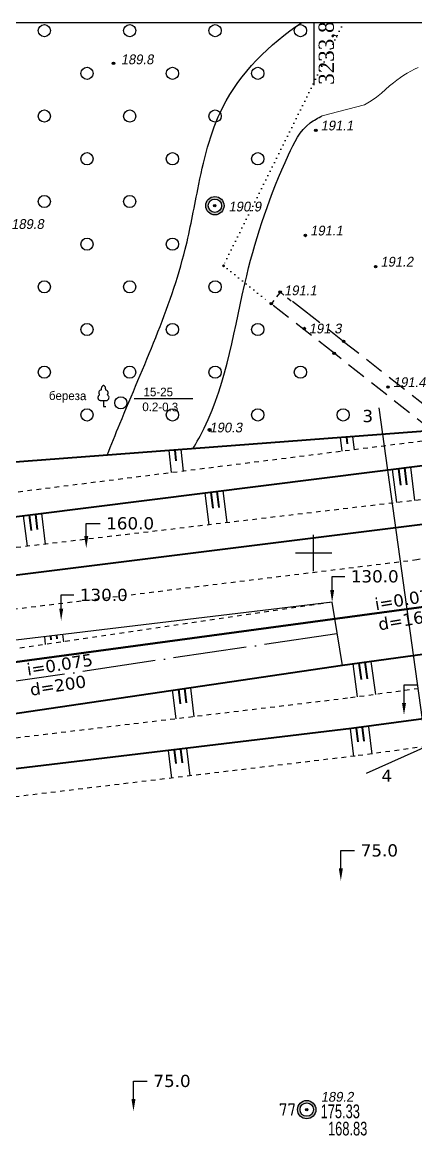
# Model space of a CAD drawing. Header units: millimetres. Extents: x 0 to 6474735, y 0 to 11273163.
# Drawn here: x 3233704.4 to 3233833.5, y 5636008.3 to 5636374 of the extents above; entities that cross this region are included whole.
import ezdxf
from ezdxf import colors
from ezdxf.entities.mleader import LeaderData, LeaderLine
from ezdxf.enums import TextEntityAlignment as Align
from ezdxf.math import Vec2, Vec3

# ---------------------------------------------------------------- set-up
doc = ezdxf.new("R2010")
doc.units = ezdxf.units.MM
doc.header["$PDMODE"] = 32
doc.header["$PDSIZE"] = 0.8
for name, pattern in [('ACAD_ISO04W100', [30, 24, -3, 0, -3]), ('ADOT1', [1.6, 0.1, -1.5]), ('AHIDDEN2', [3, 1.5, -1.5]), ('AHIDDEN4', [7, 5, -2]), ('DASHED2', [9.525, 6.35, -3.175])]:
    doc.linetypes.add(name, pattern=pattern)
for name, color, linetype in [('5 р1ків', 7, 'Continuous'), ('ВЫСОТЫ', 7, 'Continuous'), ('ГОРИЗОНТАЛИ', 22, 'Continuous'), ('ЗАРАМОЧНОЕ ОФ.', 7, 'Continuous'), ('КАБЕЛИ', 7, 'Continuous'), ('Контур запасів', 7, 'Continuous'), ('кресты', 7, 'Continuous'), ('ОШИБКИ', 7, 'Continuous'), ('ПИКЕТЫ', 7, 'Continuous'), ('ПЛАН НА КІНЕЦЬ', 7, 'Continuous'), ('ПРОМЫШЛЕННЫЕ', 7, 'Continuous'), ('ПУНКТЫ', 7, 'Continuous'), ('РАСТИТ', 7, 'Continuous'), ('РЕЛЬЕФ', 7, 'Continuous'), ('Слой1', 3, 'Continuous'), ('ТОКА_СТ', 1, 'Continuous')]:
    doc.layers.add(name, color=color, linetype=linetype)
doc.styles.add('grad', font='grad.shx')
doc.styles.add('ISO Proportional', font='isocpeur.ttf')
doc.styles.add('universw', font='universw.shx', dxfattribs={"oblique": 10})
doc.styles.add('user', font='symeteo.shx', dxfattribs={"height": 2.5})
doc.styles.add('стиль1', font='verdana.ttf', dxfattribs={"height": 4})
doc.linetypes.add('119_3', pattern='A,9,-2,[135,arm.shx,S=1,R=220,X=0.1,Y=0],-0.1,[132,arm.shx,S=1,R=140,X=0,Y=0],9,[135,arm.shx,S=1,R=40,X=0,Y=0],-0.1,[132,arm.shx,S=1,R=-40,X=-0.1,Y=0],-2', length=22.2)
doc.linetypes.add('133', pattern='A,10,[139,arm.shx,S=0.3,R=0,X=-4,Y=0],-2,10,-2', length=24)

# ---------------------------------------------------------------- blocks, each defined once
blk = doc.blocks.new('89_1')
h = blk.add_hatch(color=256)
h.paths.add_polyline_path([(-1.5, 0, 1), (1.5, 0, 1)])
h.paths.add_polyline_path([(1.1, 0, -1), (-1.1, 0, -1)], flags=16)
h.paths.add_polyline_path([(0.06, 0, -1), (-0.06, 0, -1)], flags=0)
for radius in [1.5, 1.1, 0.0622]:
    blk.add_circle((0, 0), radius)
at = {"color": 7, "linetype": 'Continuous', "style": 'grad', "oblique": 10, "width": 0.7}
for tag, p in [('P37', (6.48, 0.16)), ('P4', (6.45, -2.94))]:
    blk.add_attdef(tag, text='', height=2.5, dxfattribs=at).set_placement(p, align=Align.CENTER)
at = {"color": 7, "linetype": 'Continuous', "style": 'user', "flags": 8}
blk.add_attdef('ddddd', (2.53, -1.14), '', height=2.5, dxfattribs=at)
blk = doc.blocks.new('piket')
at = {"layer": 'ПИКЕТЫ', "linetype": 'Continuous'}
h = blk.add_hatch(color=7, dxfattribs=at)
edge = h.paths.add_edge_path()
edge.add_arc((0, 0), 0.3, 0, 360)
at = {"layer": 'ПИКЕТЫ', "color": 7, "linetype": 'Continuous'}
blk.add_circle((0, 0), 0.3, dxfattribs=at)
at = {"layer": 'ВЫСОТЫ', "style": 'universw', "oblique": 6}
blk.add_attdef('H', (1.88, -0.23), '', height=2, dxfattribs=at)
at = {"layer": 'ТОКА_СТ', "style": 'universw', "oblique": 6, "flags": 1}
blk.add_attdef('POINT', text='', height=2, dxfattribs=at).set_placement((0, -2.79), align=Align.CENTER)
blk = doc.blocks.new('POINTINV')
at = {"layer": 'ПУНКТЫ', "color": 0, "linetype": 'Continuous'}
blk.add_point((0, 0), dxfattribs=at)
at = {"layer": 'ВЫСОТЫ', "color": 0, "style": 'grad', "width": 0.7}
blk.add_attdef('POINT_H', (1.6, -0.8), '', height=1.65, dxfattribs=at)
at = {"layer": 'ОШИБКИ', "color": 0, "linetype": 'Continuous', "style": 'grad', "width": 0.7, "flags": 1}
blk.add_attdef('POINT_MX', text='', height=1.65, dxfattribs=at).set_placement((-4.2077, 4.453385), align=Align.RIGHT)
blk.add_attdef('POINT_MY', (2.8923, 4.253385), '', height=1.65, dxfattribs=at)
blk = doc.blocks.new('372')
blk.add_circle((0, 0), 1)
blk = doc.blocks.new('368')
at = {"color": 0, "linetype": 'Continuous'}
blk.add_blockref('372', (0, 0), dxfattribs=at)

msp = doc.modelspace()

# ---------------------------------------------------------------- hatches: boundary and pattern name
at = {"layer": 'ПИКЕТЫ', "linetype": 'Continuous'}
h = msp.add_hatch(color=7, dxfattribs=at)
edge = h.paths.add_edge_path()
edge.add_arc((3233770.463, 5636294.158), 0.48, 0, 360)
h = msp.add_hatch(color=7, dxfattribs=at)
edge = h.paths.add_edge_path()
edge.add_arc((3233765.875, 5636240.35), 0.48, 0, 360)

# ---------------------------------------------------------------- linework, layer by layer
at = {"color": 7, "lineweight": 18}
msp.add_lwpolyline([(3233108.398, 5636373.935), (3234264.428, 5636373.965), (3234264.435, 5634883.717), (3233108.432, 5634883.638)], close=True, dxfattribs=at)
at = {"color": 7, "linetype": 'Continuous'}
msp.add_lwpolyline([(3233108.398, 5636373.935), (3234264.428, 5636373.965), (3234264.428, 5634993.959), (3233893.929, 5634993.934), (3233893.929, 5634883.692), (3233108.432, 5634883.692)], close=True, dxfattribs=at)
at = {"color": 7, "linetype": 'ADOT1'}
msp.add_lwpolyline([(3233809.828, 5636373.953), (3233770.399, 5636294.282), (3233784.673, 5636282.756)], dxfattribs=at)
at = {"layer": '5 р1ків', "color": 4}
msp.add_line((3233814.809, 5636008.911, 195.533), (3233814.809, 5636008.911, 195.533), dxfattribs=at)
at = {"layer": 'ГОРИЗОНТАЛИ', "color": 34, "linetype": 'Continuous'}
for points, knots in [([(3233732.268, 5636232.059), (3233733.653, 5636235.485), (3233742.563, 5636257.862), (3233755.844, 5636286.034), (3233762.346, 5636321.834), (3233768.832, 5636350.398), (3233785.368, 5636366.822), (3233796.165, 5636373.953)], [307.5617536, 307.5617536, 307.5617536, 307.5617536, 318.6549267, 379.8324024, 399.789078, 427.9921036, 465.9810266, 465.9810266, 465.9810266, 465.9810266]), ([(3233760.381, 5636234.179), (3233761.697, 5636236.378), (3233771.338, 5636253.709), (3233775.855, 5636288.479), (3233787.041, 5636321.26), (3233796.263, 5636339.958), (3233801.453, 5636342.631), (3233802.841, 5636343.346)], [316.1664952, 316.1664952, 316.1664952, 316.1664952, 323.8458689, 375.7809819, 417.6947206, 430.3560229, 434.9809202, 434.9809202, 434.9809202, 434.9809202])]:
    msp.add_open_spline(points, degree=3, knots=knots, dxfattribs=at)
at = {"layer": 'КАБЕЛИ', "color": 7, "linetype": '133'}
msp.add_line((3233741.124, 5636250.665), (3233760.378, 5636250.665), dxfattribs=at)
at = {"layer": 'Контур запасів', "color": 5, "linetype": 'Continuous', "lineweight": 50}
msp.add_lwpolyline([(3233531.122, 5636161.14), (3233677.57, 5636160.94), (3233863.616, 5636186.105), (3233938.344, 5636043.124), (3233976.254, 5635840.16), (3233904.733, 5635671.708), (3233892.023, 5635420.863), (3233850.767, 5635332.582), (3233782.316, 5635239.745), (3233681.438, 5635245.908), (3233597.073, 5635240.683), (3233461.145, 5635251.016), (3233358.467, 5635271.451), (3233358.828, 5635380.034), (3233406.788, 5635492.018), (3233445.079, 5635643.627), (3233474.096, 5635783.184), (3233485.443, 5635905.913), (3233500.56, 5636033.677), (3233531.122, 5636161.14)], dxfattribs=at)
at = {"layer": 'кресты', "color": 3, "linetype": 'Continuous'}
for p, q in [((3233800, 5636194), (3233800, 5636206)), ((3233794, 5636200), (3233806, 5636200))]:
    msp.add_line(p, q, dxfattribs=at)
at = {"layer": 'кресты', "color": 7, "linetype": 'Continuous'}
msp.add_lwpolyline([(3233800.126, 5636353.344), (3233800.126, 5636373.953)], dxfattribs=at)
at = {"layer": 'ПИКЕТЫ', "color": 34, "linetype": 'Continuous', "lineweight": 13}
msp.add_lwpolyline([(3233802.803, 5636343.325), (3233816.717, 5636346.943), (3233818.832, 5636348.201), (3233820.64, 5636349.499), (3233822.21, 5636350.784), (3233823.615, 5636352.007), (3233824.917, 5636353.126), (3233826.144, 5636354.141), (3233827.316, 5636355.063), (3233828.453, 5636355.902), (3233829.573, 5636356.669), (3233830.698, 5636357.373), (3233831.845, 5636358.025), (3233833.036, 5636358.636), (3233834.283, 5636359.216)], dxfattribs=at)
at = {"layer": 'ПИКЕТЫ', "color": 7, "linetype": 'DASHED2'}
for points in [[(3233838.914, 5636240.1), (3233806.725, 5636265.463), (3233786.081, 5636281.73)], [(3233793.102, 5636282.563), (3233797.03, 5636279.468), (3233809.82, 5636269.39), (3233846.418, 5636240.665)]]:
    msp.add_lwpolyline(points, dxfattribs=at)
at = {"layer": 'ПИКЕТЫ', "color": 7, "linetype": 'Continuous'}
msp.add_circle((3233765.875, 5636240.35, 186.81), 0.48, dxfattribs=at)
at = {"layer": 'ПЛАН НА КІНЕЦЬ'}
for p, q in [((3233839.636, 5636117.126), (3233821.492, 5636247.567)), ((3233811.995, 5636142.331), (3233813.077, 5636133.295)), ((3233817.953, 5636143.044), (3233819.034, 5636134.008))]:
    msp.add_line(p, q, dxfattribs=at)
at = {"layer": 'ПЛАН НА КІНЕЦЬ', "lineweight": 40}
for p, q in [((3233813.981, 5636142.568), (3233814.522, 5636138.05)), ((3233815.967, 5636142.806), (3233816.508, 5636138.288))]:
    msp.add_line(p, q, dxfattribs=at)
for points in [[(3233895.981, 5636244.402), (3233668.6, 5636227.259), (3233531.197, 5636217.451, 0.3210064), (3233476.352, 5636174.272), (3233446.444, 5636048.456)], [(3234009.542, 5635767.411), (3234021.847, 5635793.833, 0.1069798), (3234025.997, 5635813.415), (3234024.382, 5635849.15), (3233997.98, 5635999.613, 0.0849709), (3233994.424, 5636010.122), (3233978.762, 5636040.36), (3233972.096, 5636055.382), (3233904.415, 5636207.428), (3233891.208, 5636235.715), (3233891.208, 5636235.715), (3233857.497, 5636231.337), (3233671.216, 5636207.913), (3233531.157, 5636186.564, 0.2450962), (3233506.398, 5636167.068), (3233459.67, 5636051.13, 0.0771931), (3233455.397, 5636031.577), (3233449.913, 5635909.66), (3233440.618, 5635798.007, -0.0541724), (3233436.463, 5635778.706), (3233400.198, 5635674.509)], [(3234010.455, 5635802.198), (3234007.636, 5635846.022), (3233979.568, 5635999.2), (3233979.243, 5636000.975), (3233978.343, 5636002.539), (3233961.593, 5636031.64), (3233884.741, 5636204.833), (3233880.222, 5636214.271), (3233869.708, 5636213.144), (3233847.96, 5636210.82), (3233673.763, 5636189.089), (3233531.137, 5636172.068, 0.2435533), (3233520.494, 5636163.688), (3233477.323, 5636046.156, 0.0729873), (3233473.835, 5636030.178), (3233465.336, 5635917.477), (3233458.945, 5635800.261)], [(3233846.305, 5635321.65), (3233855.168, 5635359.04), (3233864.923, 5635422.225), (3233882.328, 5635523.76), (3233903.451, 5635612.331), (3233917.164, 5635641.557), (3233952.179, 5635781.492), (3233958.41, 5635802.828), (3233956.238, 5635838.38), (3233928.422, 5635990.282), (3233922.848, 5636015.895), (3233855.486, 5636168.958, 0.3150801), (3233854.689, 5636169.273), (3233838.884, 5636167.129), (3233809.444, 5636163.146)], [(3233903.384, 5635672.708), (3233931.984, 5635786.965), (3233937.307, 5635805.192), (3233935.434, 5635835.849), (3233907.907, 5635986.172), (3233902.853, 5636009.392), (3233842.509, 5636146.509), (3233841.696, 5636146.399), (3233812.397, 5636142.437), (3233612.961, 5636118.512), (3233583.732, 5636115.007), (3233574.058, 5636113.855, 0.2472729), (3233569.435, 5636110.317), (3233537.693, 5636031.531, 0.0674556), (3233535.715, 5636023.021), (3233531.204, 5635956.718), (3233529.57, 5635926.528)]]:
    msp.add_lwpolyline(points, format="xyb", dxfattribs=at)
at = {"layer": 'ПЛАН НА КІНЕЦЬ', "linetype": 'AHIDDEN2'}
for points in [[(3233895.981, 5636244.402), (3233856.424, 5636239.263), (3233670.144, 5636215.841), (3233531.167, 5636194.564, 0.2463428), (3233498.619, 5636168.933), (3233451.788, 5636052.536, -0.2557574), (3233446.444, 5636048.456)], [(3234002.597, 5635768.951), (3234012.442, 5635790.053, 0.1362278), (3234017.93, 5635813.795), (3234015.504, 5635847.491), (3233987.752, 5635996.099, 0.1062029), (3233985.125, 5636005.092), (3233968.735, 5636035.268), (3233961.515, 5636051.539), (3233894.16, 5636202.068), (3233884.995, 5636222.829), (3233858.878, 5636220.242), (3233672.526, 5636198.23), (3233531.148, 5636180.068, 0.1907124), (3233512.715, 5636165.553), (3233469.652, 5636047.994, 0.0716762), (3233465.967, 5636031.088), (3233457.369, 5635918.121)], [(3233872.034, 5636203.132), (3233849.759, 5636200.52), (3233833.89, 5636197.72), (3233675.227, 5636178.259), (3233534.6, 5636161.519, 0.3093291), (3233530.063, 5636157.97), (3233487.918, 5636043.619, 0.0685337), (3233484.695, 5636028.922), (3233475.498, 5635906.961)], [(3233877.012, 5635525.004), (3233895.728, 5635615.013), (3233908.118, 5635644.676), (3233913.117, 5635670.594), (3233941.637, 5635784.349), (3233947.394, 5635804.062), (3233945.379, 5635837.059), (3233917.713, 5635988.137), (3233912.411, 5636012.501), (3233848.628, 5636157.431), (3233840.352, 5636156.308), (3233811.056, 5636152.347), (3233611.77, 5636128.44), (3233582.271, 5636124.903), (3233567.87, 5636123.166, 0.2217305), (3233562.235, 5636118.801), (3233528.162, 5636033.832, 0.105849), (3233525.939, 5636024.151), (3233521.242, 5635957.737)], [(3233894.546, 5635674.92), (3233923.189, 5635789.349), (3233928.117, 5635806.222), (3233926.374, 5635834.746), (3233898.973, 5635984.383), (3233894.146, 5636006.561), (3233836.932, 5636136.566), (3233813.617, 5636133.413), (3233614.045, 5636109.472), (3233580.485, 5636105.456, 0.2462996), (3233575.856, 5636101.919), (3233546.464, 5636029.415, 0.0674874), (3233544.726, 5636021.978), (3233540.287, 5635955.734), (3233538.651, 5635925.898), (3233526.249, 5635793.009), (3233523.437, 5635762.931), (3233520.955, 5635738.045, -0.0571521), (3233516.449, 5635718.843), (3233458.857, 5635566.813)]]:
    msp.add_lwpolyline(points, format="xyb", dxfattribs=at)
at = {"layer": 'ПЛАН НА КІНЕЦЬ'}
for points in [[(3233809.402, 5636233.351), (3233808.839, 5636237.832)], [(3233813.371, 5636233.85), (3233812.832, 5636238.133)], [(3233753.369, 5636226.355), (3233752.561, 5636233.589)], [(3233757.344, 5636226.799), (3233756.552, 5636233.89)], [(3233833.235, 5636217.213), (3233831.864, 5636228.114)], [(3233827.276, 5636216.509), (3233825.911, 5636227.365)], [(3233765.702, 5636209.236), (3233764.395, 5636219.63)], [(3233771.655, 5636209.984), (3233770.348, 5636220.378)], [(3233706.115, 5636202.197), (3233704.864, 5636212.144)], [(3233712.074, 5636202.901), (3233710.817, 5636212.893)], [(3233809.444, 5636163.146), (3233806.036, 5636183.867)], [(3233817.3, 5636127.824), (3233938.978, 5636182.269)], [(3233718.031, 5636170.869), (3233717.742, 5636173.284)], [(3233712.093, 5636169.992), (3233711.784, 5636172.57)], [(3233814.432, 5636152.803), (3233812.968, 5636163.622)], [(3233820.378, 5636153.607), (3233818.913, 5636164.427)], [(3233754.884, 5636145.609), (3233753.749, 5636155.085)], [(3233760.841, 5636146.323), (3233759.706, 5636155.798)], [(3233753.505, 5636126.158), (3233752.421, 5636135.198)], [(3233759.463, 5636126.873), (3233758.378, 5636135.913)]]:
    msp.add_lwpolyline(points, dxfattribs=at)
at = {"layer": 'ПЛАН НА КІНЕЦЬ', "lineweight": 40}
for points in [[(3233811.117, 5636235.742), (3233810.836, 5636237.983)], [(3233754.956, 5636230.158), (3233754.556, 5636233.74)], [(3233830.571, 5636222.369), (3233829.88, 5636227.864)], [(3233828.579, 5636222.179), (3233827.895, 5636227.615)], [(3233767.033, 5636214.682), (3233766.38, 5636219.879)], [(3233769.018, 5636214.932), (3233768.364, 5636220.129)], [(3233707.475, 5636207.413), (3233706.848, 5636212.394)], [(3233709.46, 5636207.655), (3233708.833, 5636212.643)], [(3233715.904, 5636171.811), (3233715.756, 5636173.046)], [(3233713.921, 5636171.546), (3233713.77, 5636172.808)], [(3233809.444, 5636163.146), (3233610.784, 5636133.816), (3233581.473, 5636130.305)], [(3233815.682, 5636158.481), (3233814.95, 5636163.891)], [(3233817.664, 5636158.749), (3233816.932, 5636164.159)], [(3233756.302, 5636150.585), (3233755.734, 5636155.322)], [(3233758.288, 5636150.823), (3233757.72, 5636155.56)], [(3233754.949, 5636130.917), (3233754.407, 5636135.437)], [(3233756.935, 5636131.155), (3233756.392, 5636135.675)]]:
    msp.add_lwpolyline(points, dxfattribs=at)
at = {"layer": 'ПЛАН НА КІНЕЦЬ', "lineweight": 30}
msp.add_lwpolyline([(3233806.036, 5636183.867), (3233544.786, 5636152.553, 0.172459), (3233539.565, 5636148.495), (3233497.692, 5636041.278, 0.0721289), (3233494.588, 5636027.778), (3233485.441, 5635905.906)], format="xyb", dxfattribs=at)
at = {"layer": 'ПЛАН НА КІНЕЦЬ', "linetype": 'AHIDDEN2'}
for points in [[(3233806.057, 5636183.871), (3233608.204, 5636154.646)], [(3233809.126, 5636163.096), (3233611.12, 5636133.856)]]:
    msp.add_lwpolyline(points, dxfattribs=at)
at = {"layer": 'ПЛАН НА КІНЕЦЬ', "linetype": 'ACAD_ISO04W100'}
msp.add_lwpolyline([(3233807.591, 5636173.484), (3233609.738, 5636144.259)], dxfattribs=at)
at = {"layer": 'ПРОМЫШЛЕННЫЕ', "color": 7, "linetype": 'AHIDDEN2'}
msp.add_lwpolyline([(3233786.111, 5636281.625), (3233789.087, 5636285.489), (3233793.179, 5636282.219)], dxfattribs=at)
at = {"layer": 'РЕЛЬЕФ', "color": 7, "linetype": 'Continuous'}
for points in [[(3233731.037, 5636249.993), (3233732.056, 5636249.993), (3233732.235, 5636250.023), (3233732.375, 5636250.072), (3233732.524, 5636250.168), (3233732.715, 5636250.376), (3233732.801, 5636250.549), (3233732.867, 5636250.789), (3233732.875, 5636251.045), (3233732.814, 5636251.277), (3233732.728, 5636251.447), (3233732.596, 5636251.609), (3233732.45, 5636251.751), (3233732.415, 5636251.824), (3233732.396, 5636251.895), (3233732.408, 5636251.965), (3233732.45, 5636252.068), (3233732.501, 5636252.176), (3233732.548, 5636252.302), (3233732.572, 5636252.408), (3233732.583, 5636252.517), (3233732.582, 5636252.596), (3233732.573, 5636252.692), (3233732.546, 5636252.794), (3233732.515, 5636252.889), (3233732.459, 5636252.994), (3233732.409, 5636253.08), (3233732.346, 5636253.155), (3233732.271, 5636253.214), (3233732.16, 5636253.282), (3233731.961, 5636253.375), (3233731.887, 5636253.417), (3233731.852, 5636253.456), (3233731.828, 5636253.508), (3233731.821, 5636253.582), (3233731.771, 5636253.905), (3233731.719, 5636254.189), (3233731.68, 5636254.315), (3233731.624, 5636254.423), (3233731.554, 5636254.545), (3233731.467, 5636254.654), (3233731.383, 5636254.734), (3233731.271, 5636254.808), (3233731.134, 5636254.867), (3233731.043, 5636254.888), (3233730.955, 5636254.874), (3233730.812, 5636254.801), (3233730.723, 5636254.741), (3233730.664, 5636254.686), (3233730.608, 5636254.619), (3233730.545, 5636254.528), (3233730.478, 5636254.43), (3233730.429, 5636254.315), (3233730.401, 5636254.21), (3233730.366, 5636254.098), (3233730.342, 5636253.961), (3233730.314, 5636253.818), (3233730.296, 5636253.643), (3233730.279, 5636253.52), (3233730.261, 5636253.461), (3233730.223, 5636253.426), (3233730.128, 5636253.377), (3233729.903, 5636253.26), (3233729.787, 5636253.18), (3233729.676, 5636253.067), (3233729.579, 5636252.883), (3233729.527, 5636252.697), (3233729.516, 5636252.513), (3233729.56, 5636252.342), (3233729.598, 5636252.188), (3233729.672, 5636252.01), (3233729.696, 5636251.896), (3233729.7, 5636251.84), (3233729.661, 5636251.752), (3233729.577, 5636251.675), (3233729.455, 5636251.556), (3233729.403, 5636251.493), (3233729.358, 5636251.43), (3233729.305, 5636251.307), (3233729.27, 5636251.209), (3233729.245, 5636251.136), (3233729.226, 5636251.054), (3233729.223, 5636250.95), (3233729.229, 5636250.859), (3233729.257, 5636250.691), (3233729.284, 5636250.604), (3233729.319, 5636250.515), (3233729.371, 5636250.431), (3233729.435, 5636250.33), (3233729.555, 5636250.191), (3233729.615, 5636250.143), (3233729.701, 5636250.101), (3233729.782, 5636250.069), (3233729.865, 5636250.048), (3233729.976, 5636250.029), (3233730.116, 5636250.015), (3233730.283, 5636250.013), (3233730.463, 5636250.011), (3233730.74, 5636250.006), (3233731.046, 5636249.994)], [(3233731.05, 5636249.992), (3233731.05, 5636248.043), (3233731.874, 5636248.043)]]:
    msp.add_lwpolyline(points, dxfattribs=at)

# ---------------------------------------------------------------- block references
at = {"layer": 'ПИКЕТЫ', "color": 7}
ref = msp.add_blockref('piket', (3233734.342, 5636360.577, 502.381), dxfattribs=dict(at, xscale=1.333333333488554, yscale=1.333333333488554, zscale=1.333333333488554))
ref.add_attrib('H', '189.8', (3233736.767, 5636360.249, 502.381), dxfattribs={"layer": 'ВЫСОТЫ', "height": 3.2, "style": 'universw', "oblique": 10})
at = {"layer": 'ПИКЕТЫ', "color": 4}
ref = msp.add_blockref('piket', (3233800.72, 5636338.56, 191.08), dxfattribs=dict(at, xscale=1.333333333333333, yscale=1.333333333333333, zscale=1.333333333333333))
ref.add_attrib('H', '191.1', (3233802.32, 5636338.56, 191.08), dxfattribs={"layer": 'ВЫСОТЫ', "height": 3.2, "style": 'universw', "oblique": 10})
at = {"layer": 'ПИКЕТЫ', "color": 7}
ref = msp.add_blockref('piket', (3233698.365, 5636306.582, 502.381), dxfattribs=dict(at, xscale=1.333333333488554, yscale=1.333333333488554, zscale=1.333333333488554))
ref.add_attrib('H', '189.8', (3233700.791, 5636306.254, 502.381), dxfattribs={"layer": 'ВЫСОТЫ', "height": 3.2, "style": 'universw', "oblique": 10})
at = {"layer": 'ПИКЕТЫ', "color": 4}
ref = msp.add_blockref('piket', (3233797.28, 5636304.11, 191.09), dxfattribs=dict(at, xscale=1.333333333333333, yscale=1.333333333333333, zscale=1.333333333333333))
ref.add_attrib('H', '191.1', (3233798.88, 5636304.11, 191.09), dxfattribs={"layer": 'ВЫСОТЫ', "height": 3.2, "style": 'universw', "oblique": 10})
ref = msp.add_blockref('piket', (3233820.33, 5636293.9, 191.21), dxfattribs=dict(at, xscale=1.333333333333333, yscale=1.333333333333333, zscale=1.333333333333333))
ref.add_attrib('H', '191.2', (3233821.93, 5636293.9, 191.21), dxfattribs={"layer": 'ВЫСОТЫ', "height": 3.2, "style": 'universw', "oblique": 10})
ref = msp.add_blockref('piket', (3233789.008, 5636285.543, 191.1), dxfattribs=dict(at, xscale=1.333333333333333, yscale=1.333333333333333, zscale=1.333333333333333))
ref.add_attrib('H', '191.1', (3233790.316, 5636284.509, 191.1), dxfattribs={"layer": 'ВЫСОТЫ', "height": 3.2, "style": 'universw', "oblique": 10})
at = {"layer": 'ПИКЕТЫ', "color": 4, "xscale": 1.333333333333333, "yscale": 1.333333333333333, "zscale": 1.333333333333333}
for p in [(3233786.081, 5636281.73), (3233809.82, 5636269.39), (3233806.725, 5636265.463)]:
    msp.add_blockref('piket', p, dxfattribs=at)
at = {"layer": 'ПИКЕТЫ', "color": 4}
ref = msp.add_blockref('piket', (3233796.97, 5636273.59, 191.29), dxfattribs=dict(at, xscale=1.333333333333333, yscale=1.333333333333333, zscale=1.333333333333333))
ref.add_attrib('H', '191.3', (3233798.426, 5636272.001, 191.29), dxfattribs={"layer": 'ВЫСОТЫ', "height": 3.2, "style": 'universw', "oblique": 10})
ref = msp.add_blockref('piket', (3233824.42, 5636254.4, 191.4), dxfattribs=dict(at, xscale=1.333333333333333, yscale=1.333333333333333, zscale=1.333333333333333))
ref.add_attrib('H', '191.4', (3233826.02, 5636254.4, 191.4), dxfattribs={"layer": 'ВЫСОТЫ', "height": 3.2, "style": 'universw', "oblique": 10})
at = {"layer": 'ПРОМЫШЛЕННЫЕ', "color": 7, "linetype": 'Continuous'}
for p, xscale, yscale, zscale, rotation in [((3233767.598, 5636313.859), 1.999999999782273, 1.999999999782273, 1.999999999782273, 359.9224656965822), ((3233797.727, 5636017.483), 1.999999999985556, 1.999999999985556, 1.999999999985556, 353.291126940981)]:
    msp.add_blockref('89_1', p, dxfattribs=dict(at, xscale=xscale, yscale=yscale, zscale=zscale, rotation=rotation))
at = {"layer": 'ПУНКТЫ', "color": 7, "linetype": 'Continuous'}
ref = msp.add_blockref('POINTINV', (3233767.563, 5636313.895, 380.87), dxfattribs=at)
ref.add_attrib('POINT_H', '190.9', (3233772.082, 5636311.988, 380.87), dxfattribs={"layer": 'ВЫСОТЫ', "color": 0, "height": 3.2, "style": 'universw', "oblique": 10})
ref = msp.add_blockref('POINTINV', (3233797.741, 5636017.485), dxfattribs=at)
ref.add_attrib('POINT_H', '189.2', (3233802.366, 5636020.077), dxfattribs={"layer": 'ВЫСОТЫ', "color": 0, "height": 3.2, "style": 'universw', "oblique": 10})
at = {"layer": 'РАСТИТ', "color": 7, "linetype": '119_3', "xscale": 2, "yscale": 2, "zscale": 2}
for p in [(3233711.663, 5636371.264), (3233739.663, 5636371.264), (3233767.663, 5636371.264), (3233795.663, 5636371.264), (3233725.663, 5636357.264), (3233753.663, 5636357.264), (3233781.663, 5636357.264), (3233711.663, 5636343.264), (3233739.663, 5636343.264), (3233767.663, 5636343.264), (3233725.663, 5636329.264), (3233753.663, 5636329.264), (3233781.663, 5636329.264), (3233711.663, 5636315.264), (3233739.663, 5636315.264), (3233725.663, 5636301.264), (3233753.663, 5636301.264), (3233711.663, 5636287.264), (3233739.663, 5636287.264), (3233767.663, 5636287.264), (3233725.663, 5636273.264), (3233753.663, 5636273.264), (3233781.663, 5636273.264), (3233711.663, 5636259.264), (3233739.663, 5636259.264), (3233767.663, 5636259.264), (3233795.663, 5636259.264), (3233736.755, 5636249.215), (3233725.663, 5636245.264), (3233753.663, 5636245.264), (3233781.663, 5636245.264), (3233809.663, 5636245.264)]:
    msp.add_blockref('368', p, dxfattribs=at)

# ---------------------------------------------------------------- texts
at = {"layer": 'ВЫСОТЫ', "style": 'universw', "oblique": 10}
msp.add_attdef('190.3', text='', height=3.2, dxfattribs=at).set_placement((3233771.204, 5636239.534, 186.81), align=Align.CENTER)
at = {"layer": 'ВЫСОТЫ', "color": 0, "style": 'grad', "width": 0.7}
msp.add_attdef('175.33', (3233802.288, 5636014.663), '', height=4.501, dxfattribs=at)
msp.add_attdef('168.83', text='', height=4.501, dxfattribs=at).set_placement((3233817.6, 5636008.999), align=Align.RIGHT)
at = {"layer": 'ЗАРАМОЧНОЕ ОФ.', "color": 7, "linetype": 'Continuous', "insert": (3233801.663, 5636353.509), "char_height": 5, "width": 18.6959, "attachment_point": 1, "rotation": 90.1218}
msp.add_mtext('{\\fTimes New Roman|b0|i0|c204|p18;3233,8}', dxfattribs=at)
at = {"layer": 'ПЛАН НА КІНЕЦЬ', "char_height": 4, "attachment_point": 1, "style": 'стиль1'}
for s, insert in [('3', (3233815.996, 5636246.905)), ('4', (3233822.251, 5636128.968))]:
    msp.add_mtext_dynamic_manual_height_columns(s, width=3.78159, gutter_width=7.5, heights=[0], dxfattribs=dict(at, insert=insert))
at = {"layer": 'ПЛАН НА КІНЕЦЬ', "color": 6, "char_height": 4, "attachment_point": 1, "style": 'стиль1'}
for s, insert, rotation in [('{\\C256;і=0.075\\Pd=16.0}', (3233819.756, 5636185.107), 9.61987), ('{\\C256;і=0.075\\Pd=200}', (3233705.626, 5636163.691), 8.88994)]:
    msp.add_mtext_dynamic_manual_height_columns(s, width=8.62343, gutter_width=20, heights=[0], dxfattribs=dict(at, insert=insert, rotation=rotation))
at = {"layer": 'ПЛАН НА КІНЕЦЬ', "linetype": 'AHIDDEN4', "insert": (3233788.599, 5636019.517), "char_height": 4, "attachment_point": 1, "style": 'ISO Proportional'}
msp.add_mtext_dynamic_manual_height_columns('77', width=8.18768, gutter_width=7.5, heights=[0], dxfattribs=at)
at = {"layer": 'Слой1', "color": 7, "linetype": 'AHIDDEN2', "style": 'grad'}
for s, p in [('15-25', (3233749.044, 5636252.796)), ('береза', (3233719.313, 5636251.226)), ('0.2-0.3', (3233749.681, 5636247.887))]:
    msp.add_text(s, height=2.8243, rotation=359.61331, dxfattribs=at).set_placement(p, align=Align.MIDDLE)

# ---------------------------------------------------------------- leaders
at = {"layer": '5 р1ків'}
ml = msp.add_multileader_mtext('Standard', dxfattribs=at)
ml.set_content('160.0', color=256, style='стиль1')
ml.set_leader_properties()
ml.build(insert=Vec2(0, 0))
ml.multileader.update_dxf_attribs({"text_right_attachment_type": 6, "dogleg_length": 0.36})
ctx = ml.context
ctx.base_point, ctx.plane_origin = Vec3(3233729.942, 5636209.693), Vec3(3233725.41, 5636201.536)
ctx.right_attachment = 6
notes = []
notes.append((ctx, [(0, (1, 1, 0), (3233725.413, 5636209.693), (1, 0), 4.53, [(0, [(3233725.41, 5636201.536)], 0, [])])]))
ctx.mtext.insert, ctx.mtext.flow_direction = Vec3(3233731.942, 5636211.735), 5
ml = msp.add_multileader_mtext('Standard', dxfattribs=at)
ml.set_content('75.0', color=256, style='стиль1')
ml.set_leader_properties()
ml.build(insert=Vec2(0, 0))
ml.multileader.update_dxf_attribs({"text_right_attachment_type": 6, "dogleg_length": 0.36})
ctx = ml.context
ctx.base_point, ctx.plane_origin = Vec3(3233813.448, 5636102.436), Vec3(3233808.918, 5636092.543)
ctx.right_attachment = 6
notes.append((ctx, [(0, (1, 1, 0), (3233808.918, 5636102.436), (1, 0), 4.53, [(0, [(3233808.918, 5636092.543)], 0, [])])]))
ctx.mtext.insert, ctx.mtext.flow_direction = Vec3(3233815.448, 5636104.478), 5
ml = msp.add_multileader_mtext('Standard', dxfattribs=at)
ml.set_content('75.0', color=256, style='стиль1')
ml.set_leader_properties()
ml.build(insert=Vec2(0, 0))
ml.multileader.update_dxf_attribs({"text_right_attachment_type": 6, "dogleg_length": 0.36})
ctx = ml.context
ctx.base_point, ctx.plane_origin = Vec3(3233745.432, 5636026.858), Vec3(3233740.902, 5636016.965)
ctx.right_attachment = 6
notes.append((ctx, [(0, (1, 1, 0), (3233740.902, 5636026.858), (1, 0), 4.53, [(0, [(3233740.902, 5636016.965)], 0, [])])]))
ctx.mtext.insert, ctx.mtext.flow_direction = Vec3(3233747.432, 5636028.899), 5
at = {"layer": 'ПЛАН НА КІНЕЦЬ'}
ml = msp.add_multileader_mtext('Standard', dxfattribs=at)
ml.set_content('130.0', color=256, style='стиль1')
ml.set_leader_properties()
ml.build(insert=Vec2(0, 0))
ml.multileader.update_dxf_attribs({"text_right_attachment_type": 6, "dogleg_length": 0.36})
ctx = ml.context
ctx.base_point, ctx.plane_origin = Vec3(3233810.173, 5636192.304), Vec3(3233769.601, 5636173.61)
ctx.right_attachment = 6
notes.append((ctx, [(0, (1, 1, 0), (3233806.089, 5636192.304), (1, 0), 4.084, [(0, [(3233806.057, 5636183.871)], 0, [])])]))
ctx.mtext.insert, ctx.mtext.flow_direction = Vec3(3233812.173, 5636194.345), 5
ml = msp.add_multileader_mtext('Standard', dxfattribs=at)
ml.set_content('130.0', color=256, style='стиль1')
ml.set_leader_properties()
ml.build(insert=Vec2(0, 0))
ml.multileader.update_dxf_attribs({"text_right_attachment_type": 6, "dogleg_length": 0.36})
ctx = ml.context
ctx.base_point, ctx.plane_origin = Vec3(3233721.301, 5636186.221), Vec3(3233680.729, 5636167.527)
ctx.right_attachment = 6
notes.append((ctx, [(0, (1, 1, 0), (3233717.218, 5636186.221), (1, 0), 4.084, [(0, [(3233717.185, 5636177.788)], 0, [])])]))
ctx.mtext.insert, ctx.mtext.flow_direction = Vec3(3233723.301, 5636188.263), 5
ml = msp.add_multileader_mtext('Standard', dxfattribs=at)
ml.set_content('100.0', color=256, style='стиль1')
ml.set_leader_properties()
ml.build(insert=Vec2(0, 0))
ml.multileader.update_dxf_attribs({"text_right_attachment_type": 6, "dogleg_length": 0.36})
ctx = ml.context
ctx.base_point, ctx.plane_origin = Vec3(3233834.165, 5636156.724), Vec3(3233829.636, 5636146.831)
ctx.right_attachment = 6
notes.append((ctx, [(0, (1, 1, 0), (3233829.636, 5636156.724), (1, 0), 4.53, [(0, [(3233829.636, 5636146.831)], 0, [])])]))
ctx.mtext.insert, ctx.mtext.flow_direction = Vec3(3233836.165, 5636158.766), 5
for ctx, leaders in notes:
    for number, flags, end, landing, length, lines in leaders:
        leader = LeaderData()
        leader.index, (leader.has_last_leader_line, leader.has_dogleg_vector, leader.attachment_direction) = number, flags
        leader.last_leader_point, leader.dogleg_vector, leader.dogleg_length = Vec3(end), Vec3(landing), length
        for number, points, colour, breaks in lines:
            line = LeaderLine()
            line.index, line.vertices, line.color, line.breaks = number, Vec3.list(points), colors.encode_raw_color(colour), breaks
            leader.lines.append(line)
        ctx.leaders.append(leader)

doc.saveas('drawing.dxf')
